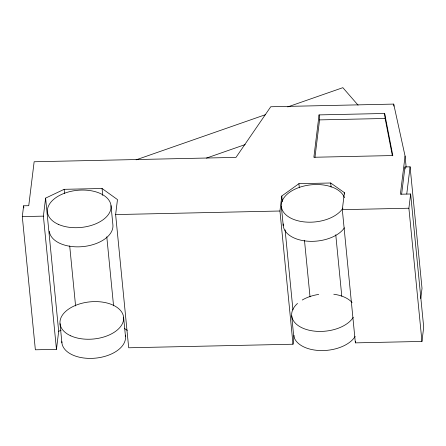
<?xml version="1.0" encoding="UTF-8"?>
<svg xmlns="http://www.w3.org/2000/svg" width="446" height="446" viewBox="0 0 446 446"><rect width="100%" height="100%" fill="white"/><g stroke="black" fill="none" stroke-linecap="round" stroke-linejoin="round"><path stroke-width="0.67" d="M294.098 335.364L293.011 344.223L128.693 347.78L115.631 214.576L117.471 199.585L102.056 188.502L64.146 189.321L45.609 198.119L58.671 331.322L56.458 349.341L35.362 349.798L22.3 216.594L23.627 205.801L28.75 205.695L34.141 161.759L235.99 157.388L270.75 106.756L393.701 104.091L405.074 156.072L406.155 167.111M56.458 349.341L43.396 216.137L45.609 198.119M293.011 344.223L279.943 211.014L281.788 196.023L298.926 183.68L330.687 182.994L344.396 192.672L344.529 194.049M319.068 114.895L313.867 157.26L392.809 155.548L384.642 113.479L319.068 114.895L319.559 119.89L314.943 157.471M405.074 156.072L400.391 194.222L410.638 193.999L423.7 327.202L421.955 341.43L355.373 342.868L342.311 209.665L344.396 192.672M355.373 342.868L355.54 341.513M401.64 194.105L404.974 166.932L410.097 166.821L422.016 288.372L420.768 298.564M406.763 193.993L410.097 166.821M421.955 341.43L408.893 208.221L410.638 193.999M58.671 331.322L61.147 330.151M136.108 159.83L265.409 114.7M287.726 106.912L342.857 87.672L358.082 105.167M206.465 158.085L245.189 144.565M319.559 119.89L385.132 118.474L392.38 155.793M22.3 216.594L43.396 216.137M115.631 214.576L279.943 211.014M342.311 209.665L408.893 208.221M124.479 328.434L127.233 330.414M404.974 166.932L405.174 169.006M393.701 104.091L393.907 106.165M384.642 113.479L385.132 118.474M330.687 182.994L331.094 187.13M335.766 234.758L341.787 296.183M298.926 183.68L299.333 187.822M304.473 240.277L310.026 296.869M281.788 196.023L282.329 201.547M285.1 229.846L292.955 309.903M281.37 206.604L283.249 225.754M291.712 315.84L293.591 334.991A31.945 18.66 -5.6 0 0 320.646 350.562A31.945 18.66 -5.6 0 0 355.155 336.457M123.587 317.19L125.465 336.334M111.015 205.639L112.894 224.79A31.945 18.66 -5.6 0 1 83.14 246.577A31.945 18.66 -5.6 0 1 49.328 231.268M102.056 188.502L102.736 195.404M106.795 236.815L113.563 305.833M64.146 189.321L64.553 193.464M69.699 245.919L75.586 305.962M60.026 323.668L61.899 342.812M23.627 205.801L23.828 207.875M342.941 208.076A31.945 18.66 -5.6 0 1 292.637 219.003A31.945 18.66 -5.6 0 1 296.98 188.284A31.945 18.66 -5.6 0 1 344.401 197.734M344.429 227.817A31.945 18.66 -5.6 0 1 308.253 241.241A31.945 18.66 -5.6 0 1 283.204 223.925M353.282 317.307A31.945 18.66 -5.6 0 1 308.52 330.085A31.945 18.66 -5.6 0 1 297.521 303.442M302.249 300.024A31.945 18.66 -5.6 0 1 318.712 294.405M333.781 294.226A31.945 18.66 -5.6 0 1 352.084 302.511M125.265 335.136A31.945 18.66 -5.6 0 1 95.712 358.121A31.945 18.66 -5.6 0 1 61.838 341.603M58.192 224.288A31.945 18.66 -5.6 0 0 110.457 210.551A31.945 18.66 -5.6 0 0 69.046 191.802A31.945 18.66 -5.6 0 0 58.192 224.288M70.769 335.832A31.945 18.66 -5.6 0 0 123.029 322.096A31.945 18.66 -5.6 0 0 81.618 303.347A31.945 18.66 -5.6 0 0 70.769 335.832"/></g></svg>
